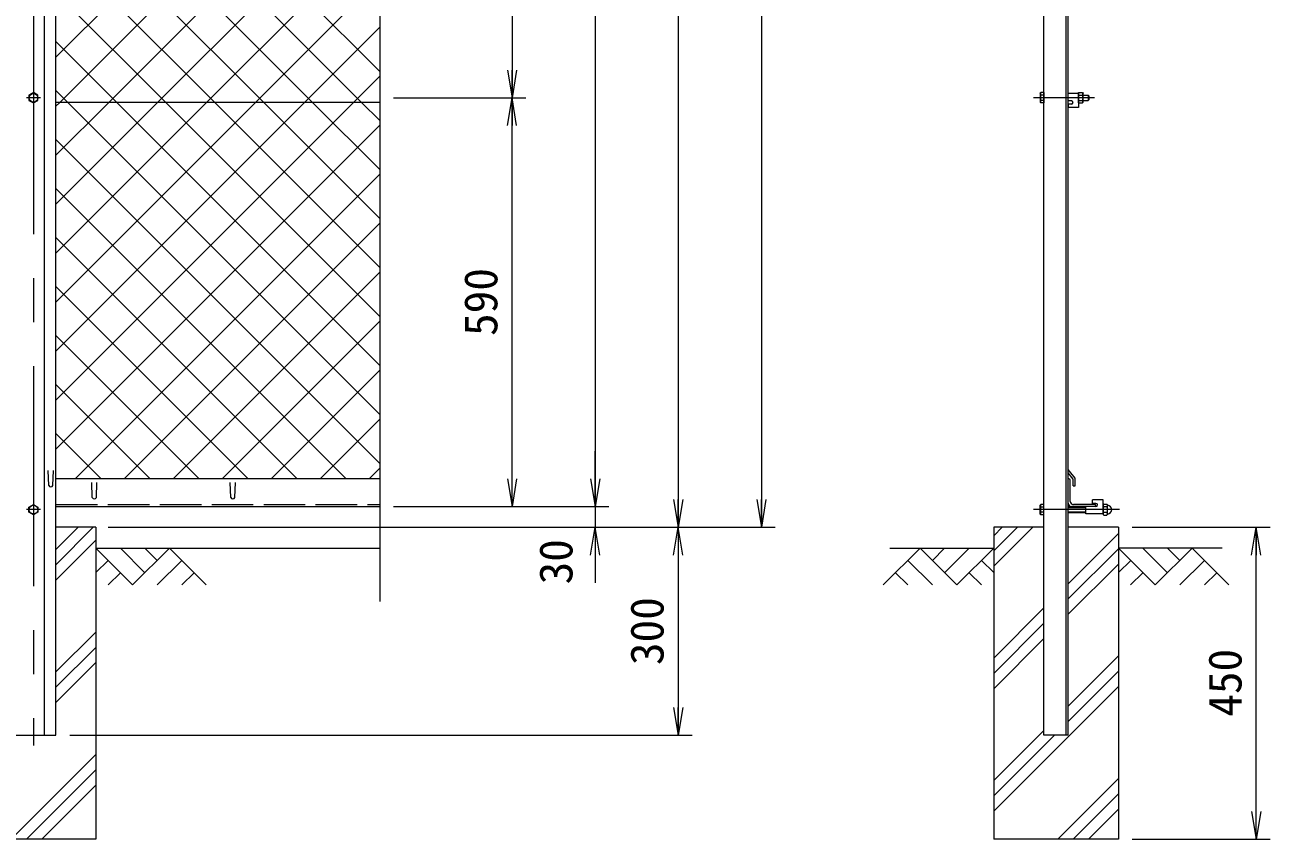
# Model space of a CAD drawing. Units: millimetres at full size. Extents: x -4200 to 4200, y -2970 to 2970.
# Drawn here: x -1532 to 266, y -562 to 613 of the extents above; entities that cross this region are included whole.
import ezdxf
from ezdxf.enums import TextEntityAlignment as Align

# ---------------------------------------------------------------- set-up
doc = ezdxf.new("R2010")
doc.units = ezdxf.units.MM
doc.header["$LTSCALE"] = 10
doc.linetypes.add('DASHED', pattern=[7.5, 6, -1.5])
doc.linetypes.add('USER1', pattern=[50.8, 31.75, -6.35, 6.35, -6.35])
for name, color, linetype, lineweight in [('0-0_D-STR1', 1, 'Continuous', 18), ('0-1_D-BMK', 2, 'USER1', 13), ('0-2_D-STR-DIM', 7, 'Continuous', 13), ('0-3_D-STR3', 3, 'Continuous', 13), ('0-4_D-BGD', 7, 'Continuous', 18), ('0-5_D-STR4', 7, 'Continuous', 18), ('0-6_D-DCR-HCH', 7, 'Continuous', 13), ('0-8_0', 7, 'Continuous', 18), ('0-A_D-STR2', 7, 'Continuous', 13)]:
    doc.layers.add(name, color=color, linetype=linetype, lineweight=lineweight)
doc.styles.add('ＭＳ ゴシック', font='')
doc.styles.get('ＭＳ ゴシック').set_extended_font_data('MS Gothic')

# ---------------------------------------------------------------- blocks, each defined once
blk = doc.blocks.new('_Open')
at = {"layer": '0-8_0'}
blk.add_line((-10, 1.667), (0, 0), dxfattribs=at)
blk.add_lwpolyline([(-10, -1.667), (0, 0), (-10, 0)], dxfattribs=at)

msp = doc.modelspace()

# ---------------------------------------------------------------- linework, layer by layer
at = {"layer": '0-0_D-STR1'}
for p, q in [((-1503.9, -411.84), (-1503.9, 2137.87)), ((-1487.4, -411.84), (-1487.4, 2137.87)), ((-28.76, -411.84), (-28.76, 1747.36)), ((-25.76, -411.84), (-25.76, 1748.16)), ((-60.76, -411.84), (-60.76, 1738.78)), ((-1497.9, -51.5), (-1498.65, -30)), ((-1491.9, -51.5), (-1491.15, -30)), ((-15.76, -41.11), (-25.76, -28.61)), ((-25.76, -33.18), (-25.76, -28.61)), ((-18.76, -42.23), (-25.76, -33.18)), ((-1019.9, -41.84), (-1487.4, -41.84)), ((-1434.9, -68.71), (-1435.65, -47.21)), ((-1428.9, -68.71), (-1428.15, -47.21)), ((-1234.9, -68.71), (-1235.65, -47.21)), ((-1228.9, -68.71), (-1228.15, -47.21)), ((-24.76, -41.84), (-25.76, -41.84)), ((-25.76, -76.84), (-25.76, -41.84)), ((-22.76, -74.34), (-22.76, -43.84)), ((-18.76, -52.11), (-18.76, -42.23)), ((-18.76, -52.11), (-15.76, -52.11)), ((-15.76, -52.11), (-15.76, -41.11)), ((-1487.4, -81.84), (-1019.9, -81.84)), ((14.24, -81.84), (-20.76, -81.84)), ((12.24, -78.84), (-18.26, -78.84)), ((14.24, -80.84), (14.24, -81.84)), ((-1552.4, -411.84), (-1487.4, -411.84)), ((-25.76, -411.84), (-60.76, -411.84))]:
    msp.add_line(p, q, dxfattribs=at)
at = {"layer": '0-0_D-STR1', "linetype": 'DASHED'}
msp.add_line((-1487.4, -78.84), (-1019.9, -78.84), dxfattribs=at)
at = {"layer": '0-0_D-STR1'}
for centre, radius, start, end in [((-1494.9, -50.25), 3.25, 202.61986, 337.38014), ((-24.76, -43.84), 2, 0, 90), ((-1431.9, -67.46), 3.25, 202.61986, 337.38014), ((-1231.9, -67.46), 3.25, 202.61986, 337.38014), ((-20.76, -76.84), 5, 180, 270), ((-18.26, -74.34), 4.5, 180, 270), ((12.24, -80.84), 2, 0, 90)]:
    msp.add_arc(centre, radius, start, end, dxfattribs=at)
at = {"layer": '0-1_D-BMK'}
for p, q in [((-1519.9, 2152.87), (-1519.9, -426.84)), ((-1509.9, 508.16), (-1529.9, 508.16)), ((12.24, 508.16), (-75.76, 508.16)), ((-1509.9, -86.34), (-1529.9, -86.34)), ((48.47, -86.34), (-75.76, -86.34))]:
    msp.add_line(p, q, dxfattribs=at)
at = {"layer": '0-2_D-STR-DIM'}
for p, q in [((-468.85, 2137.87), (-468.85, -111.84)), ((-708.85, 1688.16), (-708.85, -81.84)), ((-588.85, 1688.16), (-588.85, -111.84)), ((-828.85, 1098.16), (-828.85, 508.16)), ((-1019.9, 827.51), (-1019.9, -219.14)), ((-999.9, 508.16), (-808.85, 508.16)), ((-999.9, 508.16), (-808.85, 508.16)), ((-828.85, -81.84), (-828.85, 508.16)), ((-708.85, -41.84), (-708.85, -1.84)), ((-999.9, -81.84), (-808.85, -81.84)), ((-999.9, -81.84), (-688.85, -81.84)), ((-999.9, -81.84), (-688.85, -81.84)), ((-708.85, -81.84), (-708.85, -111.84)), ((-1412.13, -111.84), (-568.85, -111.84)), ((-1409.9, -111.84), (-688.85, -111.84)), ((-1409.9, -111.84), (-568.85, -111.84)), ((-1409.9, -111.84), (-448.85, -111.84)), ((-588.85, -111.84), (-588.85, -411.84)), ((66.74, -111.84), (265.75, -111.84)), ((245.75, -561.84), (245.75, -111.84)), ((-708.85, -151.84), (-708.85, -191.84)), ((-1467.4, -411.84), (-568.85, -411.84)), ((66.74, -561.84), (265.75, -561.84))]:
    msp.add_line(p, q, dxfattribs=at)
at = {"layer": '0-3_D-STR3'}
for p, q in [((-66.06, 514.46), (-65.36, 515.67)), ((-66.06, 514.46), (-66.06, 501.86)), ((-60.76, 515.67), (-65.36, 515.67)), ((-60.76, 511.91), (-65.36, 511.91)), ((-60.76, 504.41), (-65.36, 504.41)), ((-60.76, 515.67), (-60.76, 500.66)), ((-10.76, 514.16), (-25.76, 514.16)), ((-21.01, 503.66), (-25.76, 503.66)), ((-10.76, 500.66), (-10.76, 515.67)), ((-10.76, 514.16), (-10.76, 494.16)), ((-10.76, 511.91), (-4.98, 511.91)), ((-10.76, 504.41), (-4.98, 504.41)), ((-4.26, 501.91), (-4.26, 514.41)), ((-4.26, 512.16), (3.04, 512.16)), ((-4.26, 504.16), (3.04, 504.16)), ((3.04, 512.16), (4.24, 510.96)), ((4.24, 510.96), (4.24, 505.36)), ((-1019.9, 501.41), (-1487.4, 501.41)), ((-66.06, 501.86), (-65.36, 500.66)), ((-60.76, 500.66), (-65.36, 500.66)), ((-21.01, 499.16), (-25.76, 499.16)), ((-25.76, 499.16), (-25.76, 494.16)), ((-10.76, 494.16), (-25.76, 494.16)), ((-66.06, -80.04), (-65.36, -78.83)), ((-66.06, -92.64), (-66.06, -80.04)), ((-60.76, -78.83), (-65.36, -78.83)), ((-60.76, -82.59), (-65.36, -82.59)), ((-60.76, -93.84), (-60.76, -78.83)), ((-25.76, -82.34), (-0.51, -82.34)), ((-25.76, -83.09), (-0.51, -83.09)), ((-25.76, -89.59), (-0.51, -89.59)), ((14.24, -81.84), (-0.51, -81.84)), ((-0.51, -92.34), (-0.51, -81.84)), ((24.49, -72.34), (9.49, -72.34)), ((9.49, -77.34), (9.49, -72.34)), ((14.24, -77.34), (9.49, -77.34)), ((24.49, -92.34), (24.49, -72.34)), ((24.49, -92.57), (24.49, -80.23)), ((24.49, -92.57), (24.49, -80.23)), ((25.49, -78.24), (29.99, -78.24)), ((29.99, -82.29), (25.49, -82.29)), ((30.99, -92.57), (30.99, -80.23)), ((30.99, -92.57), (30.99, -80.23)), ((-66.06, -92.64), (-65.36, -93.84)), ((-60.76, -90.09), (-65.36, -90.09)), ((-60.76, -93.84), (-65.36, -93.84)), ((-25.76, -90.34), (-0.51, -90.34)), ((24.49, -92.34), (-0.51, -92.34)), ((29.99, -90.39), (25.49, -90.39)), ((25.49, -94.44), (29.99, -94.44))]:
    msp.add_line(p, q, dxfattribs=at)
for points in [[(-1513.4, 511.91), (-1519.9, 515.67), (-1526.4, 511.91), (-1526.4, 504.41), (-1519.9, 500.66), (-1513.4, 504.41)], [(-1513.4, -90.09), (-1519.9, -93.84), (-1526.4, -90.09), (-1526.4, -82.59), (-1519.9, -78.83), (-1513.4, -82.59)]]:
    msp.add_lwpolyline(points, close=True, dxfattribs=at)
for points in [[(-10.76, 515.67), (-4.98, 515.67), (-4.26, 514.41)], [(3.04, 512.16), (3.04, 504.16), (4.24, 505.36)], [(-10.76, 500.66), (-4.98, 500.66), (-4.26, 501.91)]]:
    msp.add_lwpolyline(points, dxfattribs=at)
for centre in [(-1519.9, 508.16), (-1519.9, -86.34)]:
    msp.add_circle(centre, 6.25, dxfattribs=at)
for centre, radius, start, end in [((-53.53, 508.16), 12.42, 162.4121, 197.5879), ((-62.62, 513.79), 3.32, 145.61585, 214.38415), ((-62.62, 502.53), 3.32, 145.61585, 214.38415), ((-21.01, 501.41), 2.25, 270, 90), ((-7.73, 513.79), 3.32, 325.61586, 34.38414), ((-7.73, 502.53), 3.32, 325.61585, 34.38416), ((-16.82, 508.16), 12.42, 342.4121, 17.5879), ((-53.53, -86.34), 12.42, 162.4121, 197.5879), ((-62.62, -80.71), 3.32, 145.61585, 214.38415), ((14.24, -79.59), 2.25, 270, 90), ((27.04, -80.26), 2.55, 127.42505, 232.57495), ((33.19, -86.34), 8.7, 152.26063, 207.73937), ((28.44, -80.26), 2.55, 307.42505, 52.57495), ((22.29, -86.34), 8.7, 332.26063, 27.73937), ((31.36, -79.39), 0.5, 196.57981, 262.83194), ((30.49, -86.34), 6.5, 277.16806, 82.83194), ((-62.62, -91.97), 3.32, 145.61585, 214.38415), ((27.03, -92.41), 2.54, 127.21089, 232.78911), ((28.45, -92.41), 2.54, 307.21089, 52.78911), ((31.36, -93.28), 0.5, 97.16806, 170.16084)]:
    msp.add_arc(centre, radius, start, end, dxfattribs=at)
at = {"layer": '0-4_D-BGD'}
for p, q in [((-1429.9, -141.84), (-1019.9, -141.84)), ((-283.26, -141.84), (-133.26, -141.84)), ((196.74, -141.84), (46.74, -141.84))]:
    msp.add_line(p, q, dxfattribs=at)
at = {"layer": '0-5_D-STR4'}
for p, q in [((-1429.9, -111.84), (-1487.4, -111.84)), ((-1429.9, -111.84), (-1429.9, -561.84)), ((-133.26, -111.84), (-133.26, -561.84)), ((-60.76, -111.84), (-133.26, -111.84)), ((46.74, -111.84), (-25.76, -111.84)), ((46.74, -111.84), (46.74, -561.84)), ((-1429.9, -561.84), (-1609.9, -561.84)), ((46.74, -561.84), (-133.26, -561.84))]:
    msp.add_line(p, q, dxfattribs=at)
at = {"layer": '0-6_D-DCR-HCH'}
for p, q in [((-1487.4, -165.8), (-1433.43, -111.84)), ((-1487.4, -143.71), (-1455.53, -111.84)), ((-133.26, -168.11), (-76.99, -111.84)), ((-133.26, -146.01), (-99.08, -111.84)), ((-133.26, -123.92), (-121.18, -111.84)), ((-25.76, -193.19), (46.74, -120.69)), ((-1487.4, -187.9), (-1429.9, -130.4)), ((-1376.69, -195.05), (-1429.9, -141.84)), ((-1358.95, -177.31), (-1394.42, -141.84)), ((-1323.47, -141.84), (-1376.69, -195.05)), ((-1341.12, -159.67), (-1358.95, -141.84)), ((-1323.47, -141.84), (-1270.26, -195.05)), ((-239.68, -141.84), (-292.9, -195.05)), ((-239.68, -141.84), (-186.47, -195.05)), ((-221.95, -159.58), (-204.21, -141.84)), ((-204.21, -177.31), (-168.73, -141.84)), ((-186.47, -195.05), (-133.26, -141.84)), ((-25.76, -215.29), (46.74, -142.79)), ((99.95, -195.05), (46.74, -141.84)), ((117.69, -177.31), (82.21, -141.84)), ((153.16, -141.84), (99.95, -195.05)), ((135.52, -159.67), (117.69, -141.84)), ((153.16, -141.84), (206.38, -195.05)), ((-1412.16, -159.58), (-1429.9, -177.23)), ((-1305.74, -159.58), (-1341.37, -195.05)), ((-257.42, -159.58), (-221.78, -195.05)), ((-151, -159.58), (-133.26, -177.23)), ((64.48, -159.58), (46.74, -177.23)), ((170.9, -159.58), (135.26, -195.05)), ((-1394.42, -177.31), (-1412.24, -195.05)), ((-1288, -177.31), (-1305.82, -195.05)), ((-275.16, -177.31), (-257.34, -195.05)), ((-168.73, -177.31), (-150.92, -195.05)), ((-25.76, -237.39), (46.74, -164.89)), ((82.21, -177.31), (64.4, -195.05)), ((188.64, -177.31), (170.82, -195.05)), ((-133.26, -300.69), (-60.76, -228.19)), ((-133.26, -322.79), (-60.76, -250.29)), ((-1487.4, -320.48), (-1429.9, -262.98)), ((-1487.4, -342.58), (-1429.9, -285.08)), ((-133.26, -344.89), (-60.76, -272.39)), ((-25.76, -369.97), (46.74, -297.47)), ((-1487.4, -364.68), (-1429.9, -307.18)), ((-25.76, -392.07), (46.74, -319.57)), ((-133.26, -521.66), (46.74, -341.66)), ((-133.26, -477.47), (-60.76, -404.97)), ((-133.26, -499.57), (-45.53, -411.84)), ((-1551.98, -561.84), (-1429.9, -439.76)), ((-1529.88, -561.84), (-1429.9, -461.86)), ((-1507.78, -561.84), (-1429.9, -483.95)), ((-40.85, -561.84), (46.74, -474.25)), ((-18.75, -561.84), (46.74, -496.34)), ((3.34, -561.84), (46.74, -518.44))]:
    msp.add_line(p, q, dxfattribs=at)
at = {"layer": '0-A_D-STR2'}
for p, q in [((-1487.4, 566.72), (-1019.9, 1034.22)), ((-1019.9, 546), (-1487.4, 1013.5)), ((-1481.99, 501.41), (-1019.9, 963.51)), ((-1046.02, 501.41), (-1487.4, 942.79)), ((-1411.28, 501.41), (-1019.9, 892.8)), ((-1116.73, 501.41), (-1487.4, 872.08)), ((-1340.57, 501.41), (-1019.9, 822.09)), ((-1187.44, 501.41), (-1487.4, 801.36)), ((-1269.86, 501.41), (-1019.9, 751.38)), ((-1258.15, 501.41), (-1487.4, 730.65)), ((-1199.15, 501.41), (-1019.9, 680.67)), ((-1328.87, 501.41), (-1487.4, 659.94)), ((-1128.44, 501.41), (-1019.9, 609.95)), ((-1399.58, 501.41), (-1487.4, 589.23)), ((-1057.73, 501.41), (-1019.9, 539.24)), ((-1470.29, 501.41), (-1487.4, 518.52)), ((-1487.4, 496.01), (-1481.99, 501.41)), ((-1487.4, 425.3), (-1411.28, 501.41)), ((-1487.4, 354.59), (-1340.57, 501.41)), ((-1487.4, 283.88), (-1269.86, 501.41)), ((-1487.4, 213.17), (-1199.15, 501.41)), ((-1487.4, 142.45), (-1128.44, 501.41)), ((-1487.4, 71.74), (-1057.73, 501.41)), ((-1019.9, 51.02), (-1470.29, 501.41)), ((-1019.9, 121.73), (-1399.58, 501.41)), ((-1019.9, 192.44), (-1328.87, 501.41)), ((-1019.9, 263.15), (-1258.15, 501.41)), ((-1019.9, 333.86), (-1187.44, 501.41)), ((-1019.9, 404.58), (-1116.73, 501.41)), ((-1019.9, 475.29), (-1046.02, 501.41)), ((-1487.4, 1.03), (-1019.9, 468.53)), ((-1019.9, -19.69), (-1487.4, 447.81)), ((-1459.56, -41.84), (-1019.9, 397.82)), ((-1068.46, -41.84), (-1487.4, 377.1)), ((-1388.85, -41.84), (-1019.9, 327.11)), ((-1139.17, -41.84), (-1487.4, 306.39)), ((-1318.14, -41.84), (-1019.9, 256.4)), ((-1209.88, -41.84), (-1487.4, 235.68)), ((-1247.43, -41.84), (-1019.9, 185.69)), ((-1280.59, -41.84), (-1487.4, 164.97)), ((-1176.72, -41.84), (-1019.9, 114.98)), ((-1351.3, -41.84), (-1487.4, 94.26)), ((-1106.01, -41.84), (-1019.9, 44.27)), ((-1422.01, -41.84), (-1487.4, 23.55)), ((-1035.3, -41.84), (-1019.9, -26.44))]:
    msp.add_line(p, q, dxfattribs=at)

# ---------------------------------------------------------------- block references
at = {"layer": '0-2_D-STR-DIM', "xscale": 4, "yscale": 4}
for p, rotation in [((-828.85, 508.16), 270), ((-828.85, 508.16), 90), ((-828.85, -81.84), 270), ((-708.85, -81.84), 270), ((-708.85, -81.84), 270), ((-588.85, -111.84), 270), ((-468.85, -111.84), 270), ((-708.85, -111.84), 90), ((-588.85, -111.84), 90), ((245.75, -111.84), 90), ((-588.85, -411.84), 270), ((245.75, -561.84), 270)]:
    msp.add_blockref('_Open', p, dxfattribs=dict(at, rotation=rotation))

# ---------------------------------------------------------------- texts
at = {"layer": '0-2_D-STR-DIM', "style": 'ＭＳ ゴシック'}
for s, p in [('590', (-835.6, 164.27)), ('30', (-727.12, -194.27)), ('300', (-595.6, -310.73)), ('450', (239, -385.34))]:
    msp.add_text(s, height=48.09, rotation=90, dxfattribs=at).set_placement(p, align=Align.BOTTOM_LEFT)

doc.saveas('drawing.dxf')
